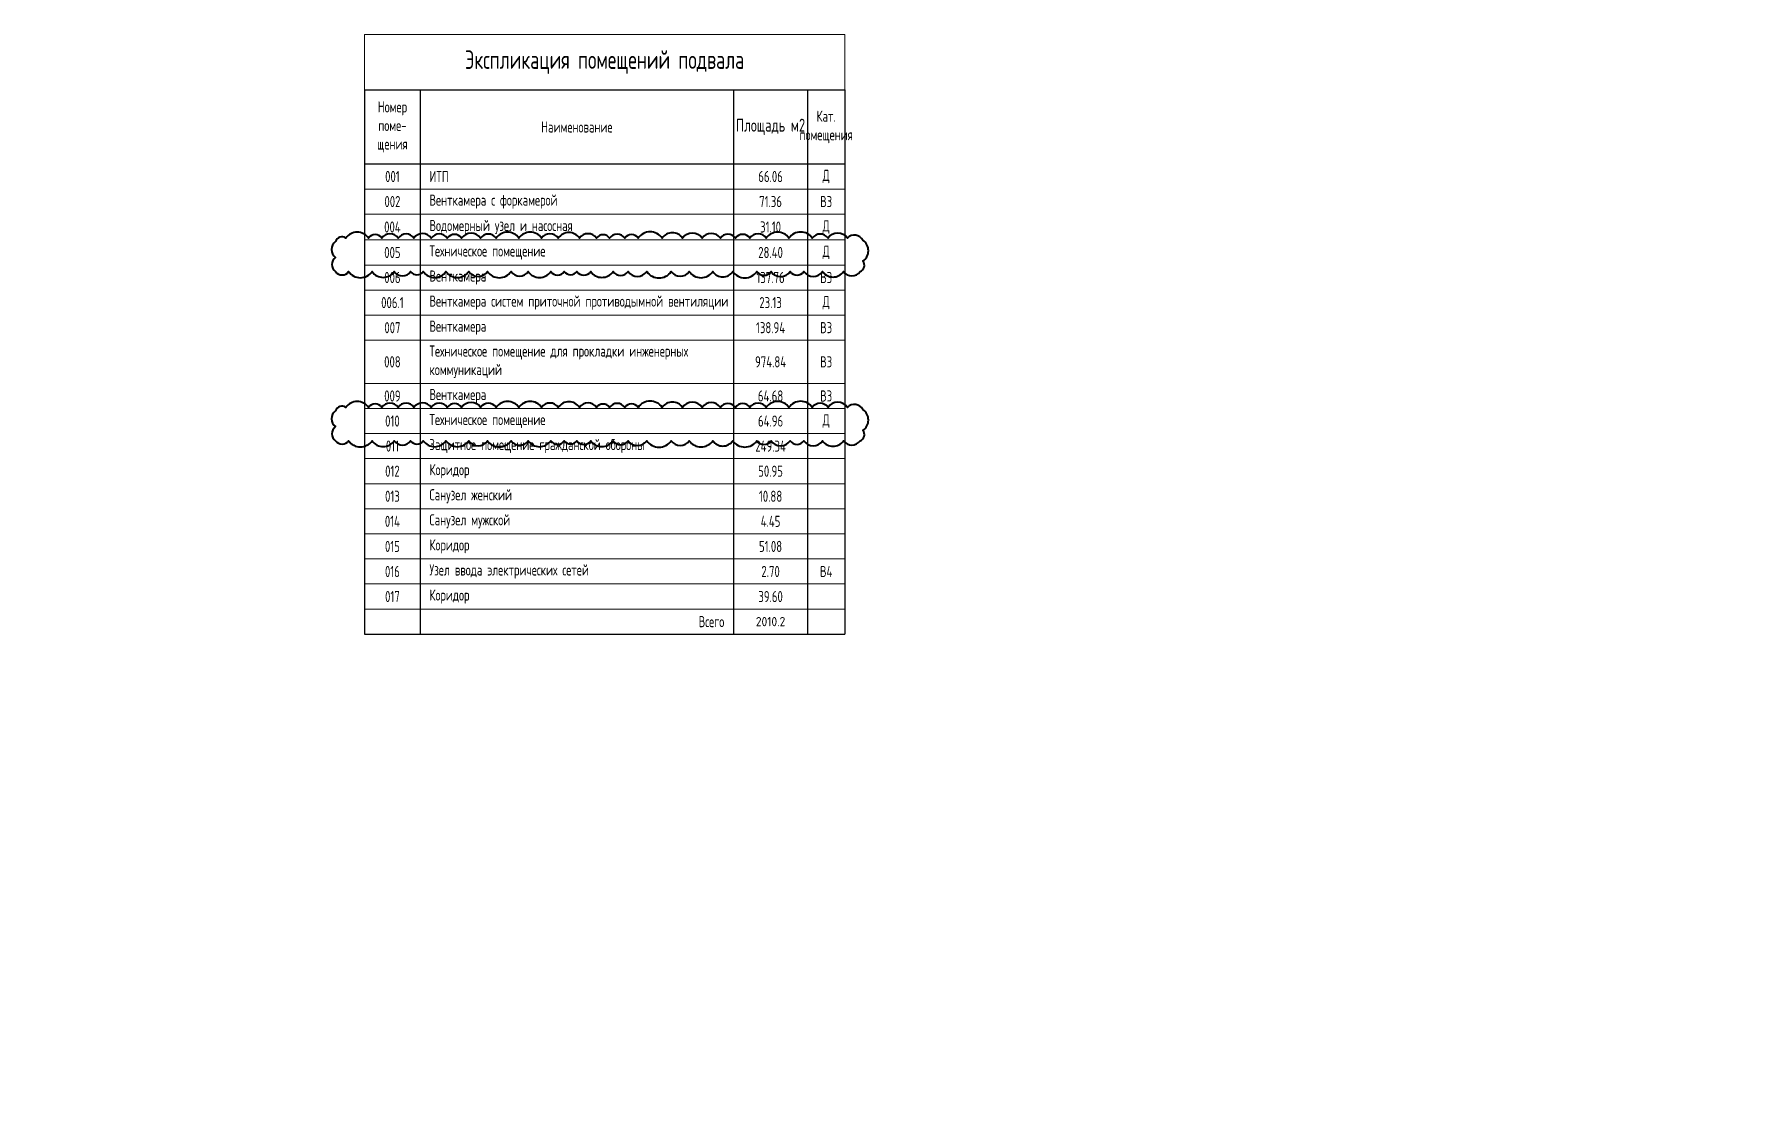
# Model space of a CAD drawing. Header units: millimetres. Extents: x -360149 to 682031, y -35655 to 209517.
# Drawn here: x -274810 to -228415, y 104865 to 133737 of the extents above; entities that cross this region are included whole.
import ezdxf
from ezdxf import colors
from ezdxf.entities.mleader import LeaderData, LeaderLine
from ezdxf.math import Vec2, Vec3

# ---------------------------------------------------------------- set-up
doc = ezdxf.new("R2010")
doc.units = ezdxf.units.MM
doc.header["$MEASUREMENT"] = 0
doc.layers.get('0').update_dxf_attribs({"color": 250, "lineweight": 9})
doc.layers.get('Defpoints').update_dxf_attribs({"color": 6})
doc.layers.add('_АР ТЕКСТ', color=250, linetype='Continuous', lineweight=25)
doc.layers.add('АР_Отметки', color=250, linetype='Continuous', lineweight=15)
doc.layers.add('АР_Таблицы', color=250, linetype='Continuous')
doc.styles.add('ISOCPEUR', font='isocpeur.ttf', dxfattribs={"width": 0.7})
doc.styles.add('ISOCPEUR_2', font='isocpeur.ttf', dxfattribs={"width": 0.9, "height": 300})

# ---------------------------------------------------------------- blocks, each defined once
blk = doc.blocks.new('*T589')
at = {"layer": 'Defpoints', "color": 8, "linetype": 'ByBlock', "lineweight": 0, "ltscale": 100, "transparency": 16777216}
for q in [(12955, 0), (0, -1500)]:
    blk.add_line((0, 0), q, dxfattribs=at)
at = {"layer": 'Defpoints', "color": 8, "linetype": 'ByBlock', "lineweight": 0, "ltscale": 500, "transparency": 16777216}
blk.add_line((12955, 0), (12955, -1500), dxfattribs=at)
at = {"layer": 'АР_Таблицы', "color": 0, "linetype": 'ByBlock', "lineweight": 30, "ltscale": 100, "transparency": 16777216}
for p, q in [((0, -1500), (12955, -1500)), ((0, -1500), (0, -16195)), ((1500, -1500), (1500, -16195)), ((9955, -1500), (9955, -16195)), ((11955, -1500), (11955, -16195)), ((0, -3500), (12955, -3500)), ((0, -16195), (12955, -16195))]:
    blk.add_line(p, q, dxfattribs=at)
at = {"layer": 'АР_Таблицы', "color": 0, "linetype": 'ByBlock', "lineweight": 30, "ltscale": 500, "transparency": 16777216}
blk.add_line((12955, -1500), (12955, -16195), dxfattribs=at)
at = {"layer": 'АР_Таблицы', "color": 0, "linetype": 'ByBlock', "lineweight": -2, "ltscale": 100, "transparency": 16777216}
for p, q in [((0, -4177), (12955, -4177)), ((0, -4854), (12955, -4854)), ((0, -5551), (12955, -5551)), ((0, -6228), (12955, -6228)), ((0, -6905), (12955, -6905)), ((0, -7582), (12955, -7582)), ((0, -8258), (12955, -8258)), ((0, -9425), (12955, -9425)), ((0, -10102), (12955, -10102)), ((0, -10779), (12955, -10779)), ((0, -11456), (12955, -11456)), ((0, -12133), (12955, -12133)), ((0, -12810), (12955, -12810)), ((0, -13487), (12955, -13487)), ((0, -14164), (12955, -14164)), ((0, -14841), (12955, -14841)), ((0, -15518), (12955, -15518))]:
    blk.add_line(p, q, dxfattribs=at)
at = {"layer": 'АР_Таблицы', "ltscale": 100, "transparency": 16777216, "style": 'ISOCPEUR'}
for s, insert, char_height, width, attachment_point in [('Экспликация помещений подвала', (6477, -750), 500, 12854.8, 5), ('Номер поме- щения', (750, -2500), 300, 1400, 5), ('Площадь м2', (10955, -2500), 350, 1900, 5), ('Кат. помещения', (12455, -2500), 300, 900, 5), ('Наименование', (5727, -2500), 300, 8354.8, 5), ('001', (750, -3838), 300, 1223.08, 5), ('ИТП', (1750, -3838), 300, 7954.8, 4), ('66.06', (10955, -3838), 300, 1500, 5), ('{\\C1;Д}', (12455, -3838), 300, 900, 5), ('002', (750, -4515), 300, 1223.08, 5), ('Венткамера с форкамерой', (1750, -4515), 300, 7954.8, 4), ('71.36', (10955, -4515), 300, 1500, 5), ('{\\C1;В3}', (12455, -4515), 300, 900, 5), ('004', (750, -5202), 300, 1223.08, 5), ('Водомерный узел и насосная', (1750, -5202), 300, 7954.8, 4), ('31.10', (10955, -5202), 300, 1500, 5), ('{\\C1;Д}', (12455, -5202), 300, 900, 5), ('005', (750, -5889), 300, 1223.08, 5), ('Техническое помещение', (1750, -5889), 300, 7954.8, 4), ('28.40', (10955, -5889), 300, 1500, 5), ('{\\C1;Д}', (12455, -5889), 300, 900, 5), ('006', (750, -6566), 300, 1223.08, 5), ('Венткамера', (1750, -6566), 300, 7954.8, 4), ('137.76', (10955, -6566), 300, 1500, 5), ('{\\C1;В3}', (12455, -6566), 300, 900, 5), ('006.1', (750, -7243), 300, 1223.08, 5), ('Венткамера систем приточной противодымной вентиляции', (1750, -7243), 300, 7954.8, 4), ('23.13', (10955, -7243), 300, 1500, 5), ('{\\C1;Д}', (12455, -7243), 300, 900, 5), ('007', (750, -7920), 300, 1223.08, 5), ('Венткамера', (1750, -7920), 300, 7954.8, 4), ('138.94', (10955, -7920), 300, 1500, 5), ('{\\C1;В3}', (12455, -7920), 300, 900, 5), ('008', (750, -8842), 300, 1223.08, 5), ('Техническое помещение для прокладки инженерных коммуникаций', (1750, -8842), 300, 7954.8, 4), ('974.84', (10955, -8842), 300, 1500, 5), ('{\\C1;В3}', (12455, -8842), 300, 900, 5), ('009', (750, -9764), 300, 1223.08, 5), ('Венткамера', (1750, -9764), 300, 7954.8, 4), ('64.68', (10955, -9764), 300, 1500, 5), ('{\\C1;В3}', (12455, -9764), 300, 900, 5), ('010', (750, -10441), 300, 1223.08, 5), ('Техническое помещение', (1750, -10441), 300, 7954.8, 4), ('64.96', (10955, -10441), 300, 1500, 5), ('{\\C1;Д}', (12455, -10441), 300, 900, 5), ('011', (750, -11118), 300, 1223.08, 5), ('Защитное помещение гражданской обороны', (1750, -11118), 300, 7954.8, 4), ('249.34', (10955, -11118), 300, 1500, 5), ('012', (750, -11795), 300, 1223.08, 5), ('Коридор', (1750, -11795), 300, 7954.8, 4), ('50.95', (10955, -11795), 300, 1500, 5), ('013', (750, -12472), 300, 1223.08, 5), ('Санузел женский', (1750, -12472), 300, 7954.8, 4), ('10.88', (10955, -12472), 300, 1500, 5), ('Санузел мужской', (1750, -13149), 300, 7954.8, 4), ('014', (750, -13149), 300, 1223.08, 5), ('4.45', (10955, -13149), 300, 1500, 5), ('015', (750, -13826), 300, 1223.08, 5)]:
    blk.add_mtext(s, dxfattribs=dict(at, insert=insert, char_height=char_height, width=width, attachment_point=attachment_point))
at = {"layer": 'АР_Таблицы', "ltscale": 500, "transparency": 16777216}
for s, insert, char_height, width, attachment_point, style in [('Коридор', (1750, -13826), 300, 7954.8, 4, 'ISOCPEUR'), ('51.08', (10955, -13826), 300, 1500, 5, 'ISOCPEUR'), ('016', (750, -14503), 300, 1223.08, 5, 'ISOCPEUR'), ('Узел ввода электрических сетей', (1750, -14503), 300, 7954.8, 4, 'ISOCPEUR'), ('2.70', (10955, -14503), 300, 1500, 5, 'ISOCPEUR'), ('{\\C1;В4}', (12455, -14503), 300, 900, 5, 'ISOCPEUR'), ('017', (750, -15180), 300, 1223.08, 5, 'ISOCPEUR'), ('Коридор', (1750, -15180), 300, 7954.8, 4, 'ISOCPEUR'), ('39.60', (10955, -15180), 300, 1500, 5, 'ISOCPEUR'), ('Всего', (9705, -15857), 300, 7954.8, 6, 'ISOCPEUR'), ('2010.2', (10955, -15857), 250, 1980, 5, 'ISOCPEUR_2')]:
    blk.add_mtext(s, dxfattribs=dict(at, insert=insert, char_height=char_height, width=width, attachment_point=attachment_point, style=style))
blk = doc.blocks.new('_DotSmall')
at = {"color": 0, "linetype": 'ByBlock', "const_width": 0.5}
blk.add_lwpolyline([(-0.0625, 0, 1), (0.0625, 0, 1)], format="xyb", close=True, dxfattribs=at)

msp = doc.modelspace()

# ---------------------------------------------------------------- linework, layer by layer
at = {"layer": 'Defpoints', "color": 2, "lineweight": 40}
for points in [[(-266681.53, 127331.95, 0.52056705), (-266330.44, 127331.95, 0.52056705), (-265696.14, 127331.95, 0.52056705), (-265097.67, 127331.95, 0.52056705), (-264656.17, 127331.95, 0.52056705), (-264314.41, 127331.95, 0.52056705), (-263702.63, 127331.95, 0.52056705), (-263090.14, 127331.95, 0.52056705), (-262581.42, 127331.95, 0.52056705), (-261948.16, 127331.95, 0.52056705), (-261486.5, 127331.95, 0.52056705), (-260874.62, 127331.95, 0.52056705), (-260510.51, 127331.95, 0.52056705), (-260172.78, 127331.95, 0.52056705), (-259797.26, 127331.95, 0.52056705), (-259193.19, 127331.95, 0.52056705), (-258787.68, 127331.95, 0.52056705), (-258286.32, 127331.95, 0.52056705), (-257623.95, 127331.95, 0.52056705), (-257137.45, 127331.95, 0.52056705), (-256503.32, 127331.95, 0.52056705), (-255963.33, 127331.95, 0.52056705), (-255313.68, 127331.95, 0.52056705), (-254928.62, 127331.95, 0.52056705), (-254414.39, 127331.95, 0.52056705), (-254046.06, 127331.95, 0.52056705), (-253541.81, 127331.95, 0.52056705), (-252975.71, 127331.95, 0.52056705), (-252530.22, 127331.95, 0.52056705), (-252451.01, 127610.5, 0.52056705), (-252451.01, 128177.75, 0.52056705), (-252867.15, 128235.68, 0.52056705), (-253392.28, 128235.68, 0.52056705), (-253817.38, 128235.68, 0.52056705), (-254446.67, 128235.68, 0.52056705), (-255060.16, 128235.68, 0.52056705), (-255503.59, 128235.68, 0.52056705), (-255891.3, 128235.68, 0.52056705), (-256298.48, 128235.68, 0.52056705), (-256792.69, 128235.68, 0.52056705), (-257315.9, 128235.68, 0.52056705), (-257869.32, 128235.68, 0.52056705), (-258518.12, 128235.68, 0.52056705), (-258876.66, 128235.68, 0.52056705), (-259290.1, 128235.68, 0.52056705), (-259637.85, 128235.68, 0.52056705), (-260097.71, 128235.68, 0.52056705), (-260673.26, 128235.68, 0.52056705), (-261121.09, 128235.68, 0.52056705), (-261734.68, 128235.68, 0.52056705), (-262348.04, 128235.68, 0.52056705), (-262769.62, 128235.68, 0.52056705), (-263281.22, 128235.68, 0.52056705), (-263666.67, 128235.68, 0.52056705), (-264101.54, 128235.68, 0.52056705), (-264567.16, 128235.68, 0.52056705), (-264994.52, 128235.68, 0.52056705), (-265435.06, 128235.68, 0.52056705), (-265793.06, 128235.68, 0.52056705), (-266404.46, 128235.68, 0.52056705), (-266681.53, 128142.63, 0.52056705), (-266681.53, 127714.23, 0.52056705)], [(-266681.53, 122762.25, 0.52056705), (-266330.44, 122762.25, 0.52056705), (-265696.14, 122762.25, 0.52056705), (-265097.67, 122762.25, 0.52056705), (-264656.17, 122762.25, 0.52056705), (-264314.41, 122762.25, 0.52056705), (-263702.63, 122762.25, 0.52056705), (-263090.14, 122762.25, 0.52056705), (-262581.42, 122762.25, 0.52056705), (-261948.16, 122762.25, 0.52056705), (-261486.5, 122762.25, 0.52056705), (-260874.62, 122762.25, 0.52056705), (-260510.51, 122762.25, 0.52056705), (-260172.78, 122762.25, 0.52056705), (-259797.26, 122762.25, 0.52056705), (-259193.19, 122762.25, 0.52056705), (-258787.68, 122762.25, 0.52056705), (-258286.32, 122762.25, 0.52056705), (-257623.95, 122762.25, 0.52056705), (-257137.45, 122762.25, 0.52056705), (-256503.32, 122762.25, 0.52056705), (-255963.33, 122762.25, 0.52056705), (-255313.68, 122762.25, 0.52056705), (-254928.62, 122762.25, 0.52056705), (-254414.39, 122762.25, 0.52056705), (-254046.06, 122762.25, 0.52056705), (-253541.81, 122762.25, 0.52056705), (-252975.71, 122762.25, 0.52056705), (-252530.22, 122762.25, 0.52056705), (-252451.01, 123040.79, 0.52056705), (-252451.01, 123608.05, 0.52056705), (-252867.15, 123665.98, 0.52056705), (-253392.28, 123665.98, 0.52056705), (-253817.38, 123665.98, 0.52056705), (-254446.67, 123665.98, 0.52056705), (-255060.16, 123665.98, 0.52056705), (-255503.59, 123665.98, 0.52056705), (-255891.3, 123665.98, 0.52056705), (-256298.48, 123665.98, 0.52056705), (-256792.69, 123665.98, 0.52056705), (-257315.9, 123665.98, 0.52056705), (-257869.32, 123665.98, 0.52056705), (-258518.12, 123665.98, 0.52056705), (-258876.66, 123665.98, 0.52056705), (-259290.1, 123665.98, 0.52056705), (-259637.85, 123665.98, 0.52056705), (-260097.71, 123665.98, 0.52056705), (-260673.26, 123665.98, 0.52056705), (-261121.09, 123665.98, 0.52056705), (-261734.68, 123665.98, 0.52056705), (-262348.04, 123665.98, 0.52056705), (-262769.62, 123665.98, 0.52056705), (-263281.22, 123665.98, 0.52056705), (-263666.67, 123665.98, 0.52056705), (-264101.54, 123665.98, 0.52056705), (-264567.16, 123665.98, 0.52056705), (-264994.52, 123665.98, 0.52056705), (-265435.06, 123665.98, 0.52056705), (-265793.06, 123665.98, 0.52056705), (-266404.46, 123665.98, 0.52056705), (-266681.53, 123572.92, 0.52056705), (-266681.53, 123144.52, 0.52056705)]]:
    msp.add_lwpolyline(points, format="xyb", close=True, dxfattribs=at)

# ---------------------------------------------------------------- block references
msp.add_blockref('*T589', (-265898.67, 133737.4))

# ---------------------------------------------------------------- leaders
at = {"layer": '_АР ТЕКСТ'}
ml = msp.add_multileader_mtext('Standard', dxfattribs=at)
ml.set_content('{\\W0.8;-2,550}', color=256, style='ISOCPEUR')
ml.set_leader_properties(color=256, linetype='Continuous', lineweight=-1)
ml.set_arrow_properties(name='DOTSMALL')
ml.build(insert=Vec2(0, 0))
ml.multileader.update_dxf_attribs({"has_text_frame": 1, "text_left_attachment_type": 4, "text_right_attachment_type": 4, "dogleg_length": 100, "arrow_head_size": 180})
ctx = ml.context
ctx.base_point, ctx.char_height, ctx.arrow_head_size, ctx.landing_gap_size, ctx.plane_origin = Vec3(-302775.82, 123943.26, -1.96), 250, 180, 50, Vec3(-302295.49, 121699.25, -1.96)
ctx.left_attachment, ctx.right_attachment = 4, 4
notes = []
notes.append((ctx, [(0, (0, 0, 0), (0, 0), (1, 0), 1, [])]))
ctx.mtext.insert, ctx.mtext.width, ctx.mtext.defined_height, ctx.mtext.line_spacing_style, ctx.mtext.flow_direction = Vec3(-302725.82, 124276.6, -1.96), 801.0864, 330.71, 2, 5
ml = msp.add_multileader_mtext('Standard', dxfattribs=at)
ml.set_content('{\\W0.8;-2,550}', color=256, style='ISOCPEUR')
ml.set_leader_properties(color=256, linetype='Continuous', lineweight=-1)
ml.set_arrow_properties(name='DOTSMALL')
ml.build(insert=Vec2(0, 0))
ml.multileader.update_dxf_attribs({"has_text_frame": 1, "text_left_attachment_type": 4, "text_right_attachment_type": 4, "dogleg_length": 100, "arrow_head_size": 180})
ctx = ml.context
ctx.base_point, ctx.char_height, ctx.arrow_head_size, ctx.landing_gap_size, ctx.plane_origin = Vec3(-314736.01, 120073.28, -1.96), 250, 180, 50, Vec3(-314255.68, 117829.26, -1.96)
ctx.left_attachment, ctx.right_attachment = 4, 4
notes.append((ctx, [(0, (0, 0, 0), (0, 0), (1, 0), 1, [])]))
ctx.mtext.insert, ctx.mtext.width, ctx.mtext.defined_height, ctx.mtext.line_spacing_style, ctx.mtext.flow_direction = Vec3(-314686.01, 120406.61, -1.96), 801.0864, 330.71, 2, 5
at = {"layer": 'АР_Отметки'}
ml = msp.add_multileader_mtext('Standard', dxfattribs=at)
ml.set_content('{\\W0.8;-2,250}', color=256, style='ISOCPEUR')
ml.set_leader_properties(color=256, linetype='Continuous', lineweight=-1)
ml.set_arrow_properties(name='DOTSMALL')
ml.build(insert=Vec2(0, 0))
ml.multileader.update_dxf_attribs({"has_text_frame": 1, "text_left_attachment_type": 4, "text_right_attachment_type": 4, "dogleg_length": 100, "arrow_head_size": 180})
ctx = ml.context
ctx.base_point, ctx.char_height, ctx.arrow_head_size, ctx.landing_gap_size, ctx.plane_origin = Vec3(-297233.62, 128352.86), 250, 180, 50, Vec3(-296855.54, 126878.84)
ctx.left_attachment, ctx.right_attachment = 4, 4
notes.append((ctx, [(0, (0, 0, 0), (0, 0), (1, 0), 1, [])]))
ctx.mtext.insert, ctx.mtext.width, ctx.mtext.defined_height, ctx.mtext.line_spacing_style, ctx.mtext.flow_direction = Vec3(-297183.62, 128686.19), 769.989, 343.89, 2, 5
ml = msp.add_multileader_mtext('Standard', dxfattribs=at)
ml.set_content('{\\W0.8;-2,250}', color=256, style='ISOCPEUR')
ml.set_leader_properties(color=256, linetype='Continuous', lineweight=-1)
ml.set_arrow_properties(name='DOTSMALL')
ml.build(insert=Vec2(0, 0))
ml.multileader.update_dxf_attribs({"has_text_frame": 1, "text_left_attachment_type": 4, "text_right_attachment_type": 4, "dogleg_length": 100, "arrow_head_size": 180})
ctx = ml.context
ctx.base_point, ctx.char_height, ctx.arrow_head_size, ctx.landing_gap_size, ctx.plane_origin = Vec3(-298305.8, 120267.04, 0), 250, 180, 50, Vec3(-302964.31, 116414.73, 0)
ctx.left_attachment, ctx.right_attachment = 4, 4
notes.append((ctx, [(0, (0, 0, 0), (0, 0), (1, 0), 1, [])]))
ctx.mtext.insert, ctx.mtext.width, ctx.mtext.defined_height, ctx.mtext.line_spacing_style, ctx.mtext.flow_direction = Vec3(-298255.8, 120600.38, 0), 769.989, 343.89, 2, 5
ml = msp.add_multileader_mtext('Standard', dxfattribs=at)
ml.set_content('{\\W0.8;-2,250}', color=256, style='ISOCPEUR')
ml.set_leader_properties(color=256, linetype='Continuous', lineweight=-1)
ml.set_arrow_properties(name='DOTSMALL')
ml.build(insert=Vec2(0, 0))
ml.multileader.update_dxf_attribs({"has_text_frame": 1, "text_left_attachment_type": 4, "text_right_attachment_type": 4, "dogleg_length": 100, "arrow_head_size": 180})
ctx = ml.context
ctx.base_point, ctx.char_height, ctx.arrow_head_size, ctx.landing_gap_size, ctx.plane_origin = Vec3(-336127.5, 116985.86, 0), 250, 180, 50, Vec3(-337173.96, 115928.76, 0)
ctx.left_attachment, ctx.right_attachment = 4, 4
notes.append((ctx, [(0, (0, 0, 0), (0, 0), (1, 0), 1, [])]))
ctx.mtext.insert, ctx.mtext.width, ctx.mtext.defined_height, ctx.mtext.line_spacing_style, ctx.mtext.flow_direction = Vec3(-336077.5, 117319.19, 0), 769.989, 343.89, 2, 5
ml = msp.add_multileader_mtext('Standard', dxfattribs=at)
ml.set_content('{\\W0.8;-2,650}', color=256, style='ISOCPEUR')
ml.set_leader_properties(color=256, linetype='Continuous', lineweight=-1)
ml.set_arrow_properties(name='DOTSMALL')
ml.build(insert=Vec2(0, 0))
ml.multileader.update_dxf_attribs({"has_text_frame": 1, "text_left_attachment_type": 4, "text_right_attachment_type": 4, "dogleg_length": 100, "arrow_head_size": 180})
ctx = ml.context
ctx.base_point, ctx.char_height, ctx.arrow_head_size, ctx.landing_gap_size, ctx.plane_origin = Vec3(-302139.5, 114233.67), 250, 180, 50, Vec3(-302336.26, 112502.85)
ctx.left_attachment, ctx.right_attachment = 4, 4
notes.append((ctx, [(0, (0, 0, 0), (0, 0), (1, 0), 1, [])]))
ctx.mtext.insert, ctx.mtext.width, ctx.mtext.defined_height, ctx.mtext.line_spacing_style, ctx.mtext.flow_direction = Vec3(-302089.5, 114567), 881.1858, 430.99, 2, 5
for ctx, leaders in notes:
    for number, flags, end, landing, length, lines in leaders:
        leader = LeaderData()
        leader.index, (leader.has_last_leader_line, leader.has_dogleg_vector, leader.attachment_direction) = number, flags
        leader.last_leader_point, leader.dogleg_vector, leader.dogleg_length = Vec3(end), Vec3(landing), length
        for number, points, colour, breaks in lines:
            line = LeaderLine()
            line.index, line.vertices, line.color, line.breaks = number, Vec3.list(points), colors.encode_raw_color(colour), breaks
            leader.lines.append(line)
        ctx.leaders.append(leader)

doc.saveas('drawing.dxf')
